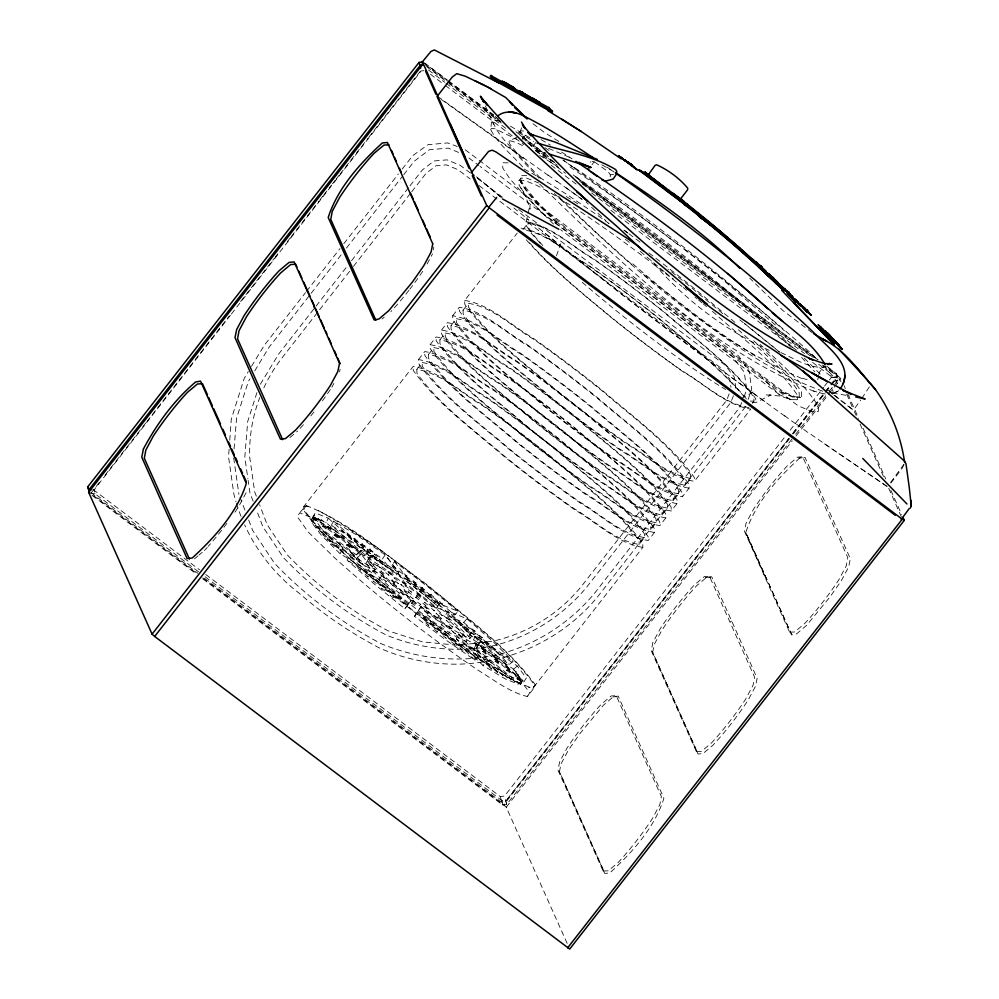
<?xml version="1.0" encoding="UTF-8"?>
<svg xmlns="http://www.w3.org/2000/svg" width="999" height="999" viewBox="0 0 999 999"><rect width="100%" height="100%" fill="white"/><g stroke="black" fill="none" stroke-linecap="round" stroke-linejoin="round"><path stroke-width="0.75" stroke-dasharray="5 3.75" d="M468.731 636.438L470.904 632.242L447.852 610.938L445.566 615.034L468.731 636.438L509.24 664.472L513.024 661.35L493.893 642.432L466.995 618.818L447.852 610.938M477.559 647.115L473.014 641.121L474.95 636.675L517.307 666.046L526.348 677.959L524.2 681.443L520.329 684.402L476.486 648.875L477.534 646.153L476.486 648.875M368.094 559.602L369.268 556.693L376.448 559.64L405.494 578.658L440.434 605.981L455.694 619.355L466.196 629.745L471.378 636.538L466.321 641.433L459.178 638.498L446.928 631.081A61.414 5.769 38 0 1 396.253 592.869L371.079 569.617L366.146 563.099L369.28 557.679L368.094 559.602L368.094 558.603M364.061 555.919L326.198 522.689L328.284 518.244L315.222 512.874L311.139 520.829L356.406 554.982L361.351 550.274L367.894 552.959L364.061 555.919L357.48 553.221L356.406 554.982M333.691 521.116L331.643 524.612L331.93 525.774L369.792 559.015L395.354 575.761L398.788 572.577L385.152 554.832L356.094 534.69L333.691 521.116L373.002 555.681L398.788 572.577L385.427 555.194M328.284 518.244L366.97 552.197L366.908 553.146L367.894 552.959M372.377 555.082L369.792 559.015M229.096 449.275L228.534 456.83L233.953 494.555A187.1 183.404 -24.1 0 0 236.001 501.91M229.758 440.209L231.306 419.056L244.28 378.234L248.289 371.628M234.078 448.851L236.538 418.356L248.339 381.443L249.95 378.796M476.211 644.118L474.163 648.588L518.019 684.115L521.89 681.168L476.211 644.118L469.68 641.445L458.441 634.627L456.493 638.174L456.318 639.06L482.917 665.384L505.094 678.808L518.019 684.115M404.995 578.296L404.907 579.245L405.494 578.658M610.189 176.823L610.389 174.837L608.279 171.878L595.654 162.675L592.12 161.438L590.197 162.163M522.627 166.92C511.913 154.62 498.064 144.093 490.609 129.433L491.558 122.203L495.916 117.782M411.238 600.399L382.005 575.799L349.288 556.006L347.078 560.152L373.688 583.516L404.807 608.741L411.238 600.399L404.807 608.741M340.06 553.683L321.129 534.964L312.2 523.176L314.123 518.706L323.152 530.619L342.282 549.537L340.06 553.683L371.616 572.839L375.387 569.692L365.796 560.202L361.288 554.245L314.123 518.706L299.688 512.812L297.315 516.67L308.341 532.155L334.403 557.604C379.645 598.389 427.697 636.101 478.121 670.267C493.981 679.894 509.153 692.032 527.372 696.553L532.904 689.472L535.252 684.652C505.844 645.004 464.448 616.296 427.097 584.727C388.087 556.768 351.149 523.601 306.156 505.519L299.688 512.812M339.56 371.928L340.072 369.205M433.304 249.762L433.816 247.04M832.716 393.244L833.104 391.196L830.494 386.113M475.087 660.252L448.489 633.928L451.048 629.795L420.379 607.542L414.498 616.321L446.341 640.334L475.087 660.252L477.997 656.53M559.378 772.102L561.026 763.91L568.381 750.112L579.807 733.766L603.346 705.257L613.174 696.902L618.156 696.053L663.898 798.276C654.77 827.447 632.042 852.609 609.79 872.964L604.695 873.426L559.203 771.116L604.32 871.977L603.159 871.103L558.041 770.241L559.577 762.062L567.007 748.139A63.973 11.126 -53 0 1 601.236 704.307L611.163 695.978L616.233 695.691L617.394 696.565L613.174 696.902M652.597 652.472L654.32 644.33L661.713 630.519A64.96 11.289 -53 0 1 696.728 585.651L706.593 577.372L711.688 576.785L731.768 621.203L757.117 678.271L755.431 686.438L748.051 700.237A64.885 11.276 -53 0 1 712.961 745.192L703.121 753.471L698.014 754.045L652.422 651.685L697.539 752.547L696.378 751.673L651.273 650.811L652.809 642.632L660.239 628.708A63.973 11.126 -53 0 1 694.455 584.865L704.395 576.548L709.465 576.248L710.626 577.122L705.556 577.422L710.626 577.122M817.731 379.745L818.568 375.936M818.843 374.662L819.405 372.115L824.687 366.333L823.014 367.407C807.667 367.532 793.918 358.441 780.331 352.347M540.222 243.306L531.318 233.279L526.211 225.599L526.136 221.691L529.957 205.095L530.044 209.191L525.586 195.916L519.118 185.215L519.018 180.482L520.879 178.097L526.86 178.147L538.661 182.992M368.144 558.728L373.114 565.272L383.616 575.661L416.034 602.971L415.859 603.721L416.546 603.384L450.599 628.046L462.912 635.489L470.204 638.448L469.243 638.686M869.342 386.9L861.538 398.838M372.502 555.294L372.315 556.031L373.002 555.681M376.735 559.79L376.498 560.639L376.448 559.64M256.918 392.632L247.69 421.491L244.805 457.267L247.914 478.896M521.728 127.81L519.018 134.003M748.151 399.425L751.723 389.298L749.138 371.178L738.711 356.044L464.235 149.026M556.431 255.831L560.739 243.731M903.92 464.822L901.947 468.631L888.773 485.814M522.102 139.385L527.022 133.092M535.626 142.557L532.18 147.889M729.145 393.856L726.623 400.337L583.466 583.716A156.281 153.209 -24.1 0 1 493.306 641.071L458.116 645.292L422.54 641.907L387.962 630.756A403.896 395.929 -24.1 0 1 287.15 554.732L267.245 524.8L259.615 504.782M733.416 395.816L730.806 402.51L587.075 586.638C563.174 615.596 530.856 636.338 494.418 645.504C457.992 653.021 420.217 649.213 385.914 634.865A410.264 402.172 -24.1 0 1 283.341 557.517L262.837 526.673L256.381 509.74M741.695 402.609L740.009 406.955L594.967 592.757C569.655 623.438 535.289 645.242 496.715 654.994C457.892 663.011 417.632 658.94 381.081 643.656A424.563 416.183 -24.1 0 1 274.538 563.311L252.672 530.432L248.264 518.881M743.955 396.828L746.777 389.598L744.205 372.152L732.816 357.005L480.069 166.421M436.688 607.554L439.597 603.833L458.104 611.351L454.82 614.922L436.688 607.554L404.67 582.529L391.845 565.684L394.468 561.588L426.648 585.851L458.104 611.351M385.152 554.832L382.517 558.916L395.354 575.761M677.672 244.393L666.695 236.026A451.935 42.482 38 0 0 633.666 211.201L563.161 160.115M246.079 492.719L238.649 506.655A63.973 11.126 -53 0 1 233.841 513.761M331.868 387.225L333.903 383.416M427.122 263.986L432.53 253.858M394.468 561.588L407.58 578.796L404.67 582.529M440.434 605.981L440.035 606.705L440.921 606.393M383.991 576.011L383.641 576.623L383.616 575.661M254.757 370.866L269.181 347.078L310.214 294.505M260.352 384.24L278.646 354.058L315.085 307.38M251.498 366.346L264.348 345.217L305.519 292.62M306.156 505.519L303.796 509.353C333.753 551.023 377.522 580.794 416.521 613.498C453.996 639.909 489.51 672.389 532.892 688.486L535.252 684.652M311.114 519.855L315.234 513.861L313.099 517.32M311.139 520.829L313.261 517.382L326.198 522.689M366.146 563.099L367.32 561.201L374.463 564.123L386.713 571.553A61.414 5.769 38 0 1 437.387 609.765L462.549 633.016L467.495 639.522L466.321 641.433M476.473 647.889L479.495 642.657L474.95 636.675M520.329 684.402L522.452 680.956L513.523 669.168L473.014 641.121M527.372 696.553L529.745 692.707C500.212 652.884 458.641 624.05 421.128 592.345C386.601 566.258 352.185 539.547 314.123 518.743M903.995 464.248L890.146 483.054M478.446 645.354L479.495 642.657M827.996 390.172L853.496 410.027L860.651 400.075M516.87 137.338L509.702 140.672L508.928 141.721L509.915 144.181L517.494 153.834L542.519 180.332M414.498 616.321L420.379 607.542M407.217 605.669L407.717 605.019M416.908 613.236L417.407 612.599L449.513 636.962L478.571 657.105L477.822 657.417M745.591 406.655L597.739 596.628C563.848 638.049 512.262 662.699 458.853 664.16A187.1 183.416 -24.1 0 1 379.345 647.914A426.286 417.882 -24.1 0 1 298.876 593.006A187.1 183.404 -24.1 0 1 244.63 524.862M99.301 482.517L90.722 493.506L196.441 573.239M105.02 475.187L146.004 422.677M146.965 421.453L188.911 367.719M189.86 366.496L229.058 316.283M240.547 301.561L274.051 258.629M275.012 257.405L277.884 253.734M287.462 241.458L290.334 237.787M291.283 236.563L319.056 200.986M320.017 199.763L322.889 196.079M323.838 194.855L331.506 185.04M332.455 183.816L335.327 180.132M336.288 178.908L339.161 175.237M340.122 174.001L367.882 138.436M368.843 137.213L421.491 69.755M230.444 315.222L94.393 489.522L95.005 493.743L198.951 572.14M231.406 313.998L421.103 70.966L423.976 70.629M311.164 293.281L341.708 254.158M346.478 248.052L402.784 175.911M403.733 174.688L414.235 161.239L429.383 149.725L448.201 148.114L459.49 152.81M316.046 306.156L346.74 266.833M351.536 260.689L409.078 186.975M410.027 185.752L422.502 169.78L434.09 160.964L447.053 159.865L460.139 165.297L470.104 172.815M349.638 271.278L282.754 356.955A156.281 153.209 -24.1 0 0 263.299 389.061M353.459 266.383L410.789 192.944M411.738 191.721L426.073 173.351L436.088 165.747L446.441 164.86L457.829 169.593L470.229 178.946M518.806 683.428L504.695 675.649L465.959 650.287A138.337 12.999 38 0 1 395.017 596.79C363.486 569.53 328.359 544.63 303.846 510.464L303.758 506.555L413.124 366.458C438.424 370.442 458.978 391.096 480.656 403.646A138.337 12.999 38 0 1 551.598 457.142C583.129 484.403 618.256 509.29 642.769 543.468L642.844 547.365L533.616 687.312L528.546 687.424M418.481 359.59L424.762 351.561C450.049 355.544 470.604 376.198 492.295 388.748A138.337 12.999 38 0 1 563.224 442.245C594.755 469.505 629.882 494.393 654.395 528.571L654.482 532.467L648.201 540.509C622.914 536.513 602.36 515.871 580.669 503.321A138.337 12.999 38 0 1 509.74 449.825C478.209 422.565 443.081 397.664 418.569 363.499L418.481 359.59C443.781 363.586 464.335 384.24 486.014 396.79A138.337 12.999 38 0 1 556.955 450.274C588.486 477.547 623.613 502.435 648.114 536.6L648.201 540.509M430.107 344.692L436.151 336.963C461.451 340.946 482.005 361.601 503.683 374.15A138.337 12.999 38 0 1 574.625 427.647C606.156 454.907 641.283 479.795 665.796 513.961L665.871 517.869L659.827 525.611C634.54 521.615 613.985 500.974 592.307 488.424A138.337 12.999 38 0 1 521.366 434.927C489.835 407.667 454.707 382.767 430.194 348.601L430.107 344.692C455.407 348.688 475.961 369.343 497.639 381.893A138.337 12.999 38 0 1 568.581 435.377C600.112 462.649 635.239 487.537 659.752 521.703L659.827 525.611M441.508 330.095L447.315 322.652C472.614 326.648 493.169 347.302 514.847 359.852A138.337 12.999 38 0 1 585.789 413.336C617.32 440.596 652.447 465.497 676.947 499.662L677.035 503.571L671.228 511.013C645.928 507.017 625.386 486.376 603.696 473.813A138.337 12.999 38 0 1 532.767 420.329C501.223 393.069 466.096 368.169 441.595 334.003L441.508 330.095C466.808 334.091 487.35 354.745 509.04 367.295A138.337 12.999 38 0 1 579.969 420.779C611.513 448.039 646.64 472.939 671.141 507.105L671.228 511.013M452.672 315.796L459.34 307.255C484.627 311.251 505.182 331.905 526.86 344.455A138.337 12.999 38 0 1 597.802 397.939C629.333 425.212 664.46 450.099 688.973 484.265L689.06 488.174L682.392 496.715C657.092 492.719 636.55 472.065 614.86 459.515A138.337 12.999 38 0 1 543.931 406.031C512.387 378.758 477.26 353.871 452.759 319.705L452.672 315.796C477.972 319.792 498.513 340.434 520.204 352.984A138.337 12.999 38 0 1 591.133 406.481C622.677 433.741 657.804 458.641 682.305 492.807L682.392 496.715M526.261 239.76C551.835 269.143 582.417 293.631 612.325 318.406A138.337 12.999 38 0 0 683.266 371.89C704.944 384.44 725.499 405.094 750.786 409.091L694.405 481.318C669.118 477.322 648.563 456.668 626.885 444.118A138.337 12.999 38 0 1 555.943 390.634C524.413 363.374 489.285 338.474 464.772 304.308L464.685 300.399L517.245 233.067M752.309 403.296L753.995 401.136L753.908 397.302C729.794 363.686 695.242 339.198 664.21 312.375A136.101 12.8 38 0 0 594.43 259.74C572.939 247.277 553.046 227.21 527.984 223.152L522.927 229.633C547.989 233.691 567.882 253.758 589.373 266.221A136.101 12.8 38 0 1 659.153 318.856C688.573 343.219 718.668 367.307 743.83 396.216M416.845 369.38L422.202 362.525C446.853 366.508 466.408 386.251 487.549 398.514A133.866 12.587 38 0 1 556.181 450.274C586.7 476.648 620.691 500.736 644.405 533.803L644.492 537.587L639.135 544.443C614.485 540.459 594.917 520.716 573.788 508.454A133.866 12.587 38 0 1 505.144 456.693C474.637 430.307 440.646 406.218 416.92 373.164L416.845 369.38C441.496 373.364 461.063 393.107 482.192 405.369A133.866 12.587 38 0 1 550.836 457.13C581.343 483.516 615.334 507.604 639.048 540.659L639.135 544.443M428.471 354.483L433.828 347.627C458.479 351.611 478.046 371.353 499.175 383.616A133.866 12.587 38 0 1 567.819 435.377C598.326 461.75 632.317 485.839 656.031 518.906L656.118 522.689L650.761 529.545C626.111 525.561 606.555 505.819 585.414 493.556A133.866 12.587 38 0 1 516.783 441.795C486.263 415.409 452.272 391.321 428.559 358.266L428.471 354.483C453.121 358.466 472.689 378.209 493.818 390.472A133.866 12.587 38 0 1 562.462 442.232C592.981 468.618 626.972 492.707 650.686 525.761L650.761 529.545M439.872 339.885L445.229 333.017C469.867 337.013 489.435 356.755 510.564 369.018A133.866 12.587 38 0 1 579.208 420.779C609.727 447.152 643.718 471.241 667.432 504.308L667.519 508.091L662.162 514.947C637.512 510.964 617.944 491.221 596.815 478.958A133.866 12.587 38 0 1 528.171 427.197C497.652 400.811 463.661 376.723 439.947 343.656L439.872 339.885C464.523 343.868 484.078 363.611 505.219 375.874A133.866 12.587 38 0 1 573.851 427.634C604.37 454.021 638.361 478.096 662.075 511.163L662.162 514.947M451.036 325.587L456.381 318.718C481.031 322.714 500.599 342.445 521.728 354.707A133.866 12.587 38 0 1 590.372 406.468C620.891 432.854 654.882 456.943 678.596 490.01L678.683 493.781L673.326 500.649C648.676 496.653 629.108 476.923 607.979 464.66A133.866 12.587 38 0 1 539.335 412.887C508.816 386.513 474.825 362.425 451.111 329.358L451.036 325.587C475.686 329.57 495.242 349.313 516.383 361.576A133.866 12.587 38 0 1 585.014 413.336C615.534 439.71 649.525 463.798 673.239 496.865L673.326 500.649M463.049 310.19L468.406 303.321C493.056 307.317 512.612 327.048 533.753 339.31A133.866 12.587 38 0 1 602.397 391.084C632.904 417.457 666.895 441.546 690.609 474.612L690.696 478.396L685.339 485.252C660.689 481.256 641.133 461.526 619.992 449.263A133.866 12.587 38 0 1 551.348 397.502C520.841 371.116 486.85 347.028 463.136 313.961L463.049 310.19C487.699 314.173 507.267 333.916 528.396 346.178A133.866 12.587 38 0 1 597.04 397.939C627.547 424.313 661.55 448.401 685.264 481.468L685.339 485.252M592.02 164.648L593.906 162.225M556.431 222.715C543.993 209.69 529.045 197.889 520.704 181.668L526.923 191.034L538.973 204.595L556.343 221.766L554.57 225.1L537.3 208.017L525.299 194.53L519.118 185.215M794.455 397.252L782.592 392.382L781.468 392.42L779.607 394.805L560.651 229.683M752.147 402.572L755.856 402.609L770.978 394.905L765.808 394.855L779.607 395.966L791.408 399.65L797.389 399.712L799.25 397.315L799.15 392.582C783.191 368.019 759.665 349.588 738.436 329.795M205.732 574.475L500.237 796.553L504.557 796.041L785.326 436.351M790.109 430.219L823.601 387.3M824.562 386.076L828.396 381.168M829.345 379.945L831.268 377.497L830.656 373.264L816.957 362.937M202.897 578.933L502.747 805.044L506.63 804.582L506.431 800.224L789.11 438.086M792.944 433.179L824.525 392.719M825.486 391.496L830.269 385.364M788.698 438.761L505.357 801.735L501.473 802.197L204.121 577.971M792.532 433.841L824.163 393.306M825.124 392.083L829.919 385.939M830.881 384.715L836.638 377.347L836.088 373.539L826.123 366.034M567.157 943.393L506.256 807.229L503.683 804.919L789.46 438.811M793.293 433.903L824.887 393.431M825.836 392.207L830.631 386.076M831.58 384.84L838.286 376.261L824.6 365.946M791.882 439.135L506.63 804.582L504.557 796.041M795.716 434.228L828.308 392.47M829.27 391.233L834.065 385.102M835.027 383.866L837.899 380.182L837.349 376.386L836.088 373.539L830.656 373.264M506.256 807.229L792.244 440.859M796.053 435.976L827.509 395.666M828.471 394.455L833.228 388.349M834.19 387.125L840.858 378.571L838.286 376.261M306.481 291.396L339.997 248.576M343.818 243.681L398.401 173.951M402.222 169.056L412.762 155.607L428.084 144.68L447.602 142.932L457.305 146.491M382.005 575.799L378.633 579.308L347.078 560.152M490.609 129.433L491.758 128.347L494.992 128.821L516.72 139.336M450.174 627.759L449.662 628.234L450.599 628.046M838.735 390.621L836.288 392.195L832.167 392.694M382.055 319.018L384.253 317.17M289.922 437.525L297.652 431.056M194.493 558.816L197.802 556.031M198.901 555.107L202.223 552.335M799.912 457.879C777.497 478.384 755.244 503.121 745.803 532.417L791.732 634.877L796.59 633.89L806.405 625.549L830.007 596.94L841.37 580.656L848.7 566.883L850.349 558.703L805.019 457.405L798.788 457.992L803.858 457.692L802.697 456.818L797.627 457.117L787.687 465.434A63.973 11.126 -53 0 0 753.471 509.265L746.041 523.201L744.492 531.381L789.61 632.23L791.732 634.877L745.654 532.255L765.634 577.822M466.995 618.818L463.698 622.402L445.566 615.034M823.014 367.407L825.336 365.934M466.196 629.745L465.434 630.182L466.421 629.994M741.171 398.564L755.594 390.659M833.278 393.194L837.162 391.446M521.89 681.168L508.816 675.799L486.401 662.225L482.917 665.384M361.288 554.245L357.455 557.33L312.2 523.176M517.307 666.046L513.523 669.168M812.612 362.437L832.529 377.447L837.349 376.386L821.178 364.185M361.351 550.274L357.48 553.221M610.389 174.837L613.623 174.4M730.419 621.366L731.768 621.203M205.132 576.798L502.11 800.748L506.431 800.224M789.61 632.23L794.68 631.942L804.62 623.613A63.973 11.126 -53 0 0 838.835 579.782L846.265 565.859L847.814 557.679L802.697 456.818M696.378 751.673L701.448 751.373L711.388 743.044A63.973 11.126 -53 0 0 745.604 699.213L753.034 685.289L754.582 677.11L709.465 576.248M603.159 871.103L608.229 870.803L618.169 862.487A63.973 11.126 -53 0 0 652.384 818.643L659.815 804.719L661.35 796.54L616.233 695.691M831.268 377.497L836.638 377.347L837.899 380.182L833.141 381.68L832.529 377.447M799.25 397.315L800.461 397.315L793.268 397.265L781.468 392.42M303.758 506.555L308.703 506.605M508.104 162.837L502.672 162.787L502.797 168.157L509.802 178.721L523.401 194.031L542.994 213.399L798.226 405.869L811.613 411.363L818.393 411.426L818.281 406.069C803.021 382.055 780.619 363.723 760.089 344.393M526.748 175.674L520.704 175.612L520.991 182.829M519.018 180.482L524.999 180.532L536.8 185.377L553.908 194.805L575.574 208.391L600.849 225.549A167.632 15.759 38 0 1 682.042 286.551M526.136 221.691C551.423 225.687 571.977 246.328 593.656 258.878A138.337 12.999 38 0 1 664.597 312.375C696.128 339.635 731.256 364.535 755.768 398.701L755.856 402.609M521.066 228.172C546.366 232.168 566.92 252.809 588.598 265.359A138.337 12.999 38 0 1 659.54 318.856C689.947 344.493 722.14 369.018 747.302 400.05M464.685 300.399C489.985 304.395 510.539 325.037 532.217 337.6A138.337 12.999 38 0 1 603.159 391.084C634.69 418.344 669.817 443.244 694.33 477.41L694.405 481.318M750.349 401.111L753.995 401.136M748.938 407.617C723.875 403.571 703.983 383.504 682.492 371.029A136.101 12.8 38 0 1 612.712 318.406C583.666 294.343 553.958 270.579 529.008 242.133M690.696 478.396C666.046 474.4 646.478 454.657 625.349 442.395A133.866 12.587 38 0 1 556.705 390.634C526.198 364.26 492.195 340.172 468.481 307.105L468.406 303.321M689.06 488.174C663.761 484.178 643.206 463.536 621.528 450.986A138.337 12.999 38 0 1 550.586 397.49C519.055 370.229 483.928 345.329 459.415 311.164L459.34 307.255M678.683 493.781C654.033 489.797 634.465 470.054 613.336 457.792A133.866 12.587 38 0 1 544.692 406.031C514.173 379.657 480.182 355.569 456.468 322.502L456.381 318.718M677.035 503.571C651.748 499.575 631.193 478.933 609.502 466.371A138.337 12.999 38 0 1 538.573 412.887C507.042 385.626 471.915 360.726 447.402 326.561L447.315 322.652M667.519 508.091C642.869 504.095 623.301 484.365 602.172 472.102A133.866 12.587 38 0 1 533.528 420.329C503.009 393.956 469.018 369.867 445.304 336.8L445.229 333.017M665.871 517.869C640.584 513.873 620.029 493.231 598.339 480.681A138.337 12.999 38 0 1 527.41 427.185C495.879 399.925 460.751 375.037 436.238 340.859L436.151 336.963M656.118 522.689C631.468 518.693 611.9 498.963 590.771 486.7A133.866 12.587 38 0 1 522.127 434.94C491.62 408.554 457.629 384.465 433.903 351.398L433.828 347.627M654.482 532.467C629.183 528.483 608.628 507.829 586.95 495.279A138.337 12.999 38 0 1 516.008 441.783C484.478 414.523 449.35 389.635 424.837 355.457L424.762 351.561M644.492 537.587C619.842 533.591 600.274 513.861 579.145 501.598A133.866 12.587 38 0 1 510.501 449.837C479.982 423.451 445.991 399.363 422.277 366.296L422.202 362.525M642.844 547.365C617.557 543.381 597.002 522.727 575.324 510.177A138.337 12.999 38 0 1 504.383 456.68C472.852 429.42 437.724 404.533 413.211 370.354L413.124 366.458M592.12 161.438L594.455 161.526M90.934 493.543L95.005 493.743M523.576 131.006L521.191 130.769L520.442 131.806L521.428 134.228L532.529 147.79M509.702 140.672L516.383 142.507L524.937 146.841M832.379 393.007L849.837 395.941M536.313 150.362L546.103 153.034M535.963 150.237L544.655 152.635M536.213 150.337L543.718 152.435M822.776 391.208C753.895 366.433 697.327 316.87 640.634 272.128M500.062 121.166L494.18 119.917L492.807 121.229C497.29 135.052 509.74 144.967 518.469 156.219A541.645 50.924 38 0 0 536.088 175.1L538.985 178.072M814.26 391.433C706.156 346.516 620.379 262.325 537.512 182.043M801.685 378.434C706.281 337.287 629.058 264.111 554.32 193.569M791.408 399.65L779.607 394.805L762.012 377.747M474.163 648.588L467.594 645.891L456.318 639.06M548.601 148.376L572.277 158.529M769.355 350.437C724.225 329.757 683.403 298.763 651.485 260.739M524.138 169.056L542.245 179.033L566.82 194.443L595.491 213.911A190.122 17.87 38 0 1 609.053 223.514L606.868 221.603M318.444 510.601C362.737 534.815 402.585 566.221 442.232 597.24C473.763 624.512 508.891 649.4 533.404 683.566L533.491 687.474M510.389 126.149L530.781 138.411M601.81 164.773L614.897 172.303M518.506 132.43L533.828 141.483M558.753 141.433L544.305 132.355L532.904 123.651M541.021 139.535L550.399 145.092M331.93 525.774L353.771 538.998L382.517 558.916M342.282 549.537L375.387 569.692M535.601 150.599L555.544 163.237M539.697 155.357L559.552 167.907M566.221 196.528L577.797 203.784M471.628 632.704L470.904 632.242L513.024 661.35M887.262 486.688L809.702 433.554M755.531 356.131C711.263 328.696 670.217 296.378 630.943 262.25M561.613 152.073L572.077 158.841M886.513 485.976L823.201 443.007M382.455 551.336L349.762 529.507M570.029 166.945C653.084 223.326 733.191 284.44 808.416 350.961A128.834 12.113 38 0 1 817.806 359.877M544.905 147.677L549.65 150.886M812.212 332.729L782.916 310.552L749.712 278.134M606.83 167.008L614.223 172.115M575.661 176.648C652.047 228.971 725.311 286.014 793.793 348.351M581.955 182.792C655.157 233.079 725.499 287.675 791.233 347.44M574.8 167.82L574.937 167.919C648.151 217.67 718.206 272.09 784.44 330.806M562.961 160.027L574.637 168.207M448.489 633.928L417.669 611.588M548.451 175.574L439.223 97.565M547.964 175.012L557.242 181.731M523.576 158.279L441.845 99.85M556.83 181.231L583.466 200.412M796.615 424.275L810.676 434.49M566.083 187.775L581.955 199.138M784.427 415.596L797.414 425.087M784.964 416.196L729.645 376.198M764.822 401.536C688.96 347.015 614.885 290.035 542.27 231.268M366.97 552.197L367.644 552.697M424.775 63.112L447.477 80.12M624 230.07L627.734 232.854M624.138 230.332L627.859 233.117M715.371 365.322L628.234 299.213L527.584 219.293M448.713 81.044L493.481 114.798M628.97 233.778L640.272 242.27M515.884 131.693L548.239 156.094M573.139 174.862L818.106 359.628M422.914 61.963L446.553 79.795M447.802 80.732L493.843 115.459M495.092 116.396L498.826 119.218M519.98 135.165L548.601 156.756M575.986 177.397L817.419 359.465M425.324 64.848L446.466 80.794M447.714 81.731L501.198 122.065M522.34 138.012L557.167 164.273M579.557 181.156L813.411 357.505M426.673 66.683L447.827 82.642M449.075 83.579L501.336 122.989M527.472 142.695L557.342 165.222M582.23 183.991L812.462 357.605M428.521 70.017L444.705 82.218M445.954 83.167L508.204 130.107M535.589 150.762L565.471 173.289M591.62 193.007L804.507 353.546M430.394 74.213L444.093 84.54M445.342 85.477L523.776 144.618M551.161 165.272L578.558 185.926M610.926 210.339L797.664 351.161M556.343 221.766L782.592 392.382M468.868 157.967L478.833 165.472M477.572 178.446L502.485 197.228M518.681 209.44L725.436 365.359L734.253 377.073L736.026 389.111M478.921 185.489L722.077 368.856L729.745 379.046L730.968 387.312M391.845 565.684L423.688 589.697L454.82 614.922M407.592 578.958L439.46 603.883M313.074 516.358L360.289 552.035M93.132 489.56L199.55 569.805M90.797 492.507L197.889 573.276M202.66 577.934L503.683 804.919M92.058 495.342L196.678 574.238M826.697 366.121L836.425 373.876L840.996 381.768M478.396 644.38L524.2 681.443M684.103 249.088L722.764 279.67L777.759 327.073M829.32 391.508L832.754 394.193M833.903 395.092L853.77 410.626L856.255 415.497M739.847 319.917L743.244 322.677M744.742 323.664L779.158 351.598M779.807 352.372L744.38 323.601M664.098 271.553L637.399 248.988M665.247 272.477L673.289 278.996M407.992 604.02L378.633 579.308M407.642 605.119L376.186 579.62L349.288 556.006M694.929 297.053L697.252 298.951M698.413 299.912L701.897 302.772M703.059 303.733L706.53 306.593M712.337 311.363L714.66 313.274C743.281 339.148 775.349 362.787 797.289 394.98L797.389 399.712M513.761 207.929L528.246 219.568M476.486 176.748L502.272 198.139M501.486 197.777L473.389 174.438M734.927 322.34L692.981 287.425A190.122 17.87 38 0 0 662.424 263.324M722.839 313.674L690.072 286.538A169.206 15.909 38 0 0 668.081 269.118M463.698 622.402L490.309 645.766L509.24 664.472M631.368 264.098L596.865 233.129L558.379 196.216M458.441 634.627L486.401 662.225M753.708 340.796C770.716 356.805 789.023 372.215 801.585 392.12L801.697 396.903L795.654 396.84L783.74 391.958L576.248 235.514C554.994 220.379 535.177 202.322 520.816 180.394M591.558 207.23L605.781 220.579M804.257 358.154L820.766 374.613M586.138 202.01L588.311 204.096M478.571 657.105L451.048 629.795M371.616 572.839L362 563.324L357.455 557.33M801.66 357.455L814.772 371.803M823.713 365.809L833.978 377.36L839.235 386.438M542.819 245.517L533.091 234.565L528.071 226.998L527.984 223.152M888.735 488.286L901.285 516.695M485.414 106.019L493.568 124.388M844.043 385.676L845.304 388.524M847.851 394.218L858.665 418.381M863.124 428.334L885.763 478.958M890.858 490.347L901.672 514.535M860.064 424.013L883.566 476.71M846.665 394.118L853.621 410.015M256.343 496.191L254.708 491.908L249.738 457.405A156.281 153.209 -24.1 0 1 259.752 397.565M253.147 501.261L249.925 492.794L248.139 480.432M240.01 497.215L244.967 510.214M574.8 168.319L574.6 167.695M500.237 796.553L502.747 805.044L502.11 800.748M233.679 457.992L238.911 494.33M582.23 282.28A142.07 13.362 38 0 0 617.769 311.925A136.101 12.8 38 0 0 687.549 364.548A142.07 13.362 38 0 0 725.661 389.51M648.925 252.984A190.122 17.87 38 0 1 659.977 261.426M683.241 287.5A167.632 15.759 38 0 1 686.812 290.372M625.324 239.348A167.632 15.759 38 0 1 630.494 243.144M241.034 516.396A187.1 183.404 -24.1 0 1 236.438 503.371M825.261 393.993A534.94 37.45 33.6 0 1 813.411 390.846M807.13 379.608A470.267 33.866 34.2 0 1 800.499 377.597M330.332 389.548A63.973 11.126 -53 0 1 321.016 402.747M313.936 412.013A63.973 11.126 -53 0 1 310.339 416.483M303.421 424.675A63.973 11.126 -53 0 1 299.538 429.021M226.91 523.364A63.973 11.126 -53 0 1 217.108 535.914M216.134 537.112A63.973 11.126 -53 0 1 208.229 546.328M207.268 547.402A63.973 11.126 -53 0 1 204.433 550.486M422.764 271.291A63.973 11.126 -53 0 1 409.852 289.136M408.953 290.284A63.973 11.126 -53 0 1 398.626 302.947M397.639 304.096A63.973 11.126 -53 0 1 390.884 311.626M320.916 519.255L324.126 521.965L320.916 519.255M330.432 527.26L333.641 529.97L330.432 527.26M340.884 536.063L344.093 538.761L340.884 536.063M352.285 545.654L355.507 548.364L352.285 545.654M376.323 583.528L373.077 581.018L376.323 583.528M377.272 582.742L380.482 585.451L377.272 582.742M385.127 587.15L381.88 584.64L385.127 587.15M386.913 586.7L390.122 589.41L386.913 586.7M396.116 590.484L399.338 593.181L396.116 590.484M400.312 592.207L403.521 594.904L400.312 592.207M409.952 596.166L413.161 598.863L409.952 596.166M427.609 604.77L424.363 602.247L427.609 604.77M436.413 608.379L433.179 605.869L436.413 608.379M480.244 653.196L477.01 650.686L480.244 653.196M404.92 594.093L408.141 596.803L404.92 594.093M428.983 604.145L432.192 606.843L428.983 604.145M488.411 660.289L491.62 662.986L488.411 660.289M498.863 669.08L502.072 671.79L498.863 669.08M508.379 677.085L511.588 679.795L508.379 677.085M318.981 530.244L322.19 532.942L318.981 530.244M328.671 537.125L331.88 539.822L328.671 537.125M339.323 544.68L342.532 547.39L339.323 544.68M350.936 552.922L354.158 555.631L350.936 552.922M442.37 629.707L439.123 627.197L442.37 629.707M443.631 632.517L446.853 635.227L443.631 632.517M447.764 637.399L450.986 640.109L447.764 637.399M451.523 641.845L454.745 644.555L451.523 641.845M370.142 576.648L373.364 579.195L370.142 576.648M488.561 661.438L485.189 659.003L488.561 661.438M365.135 574.238L368.356 576.785L365.135 574.238M375.649 579.308L378.871 581.843L375.649 579.308M381.643 582.192L384.877 584.74L381.643 582.192M474.413 649.525L477.647 652.06L474.413 649.525M495.354 667.507L498.576 670.042L495.354 667.507M504.458 675.324L507.692 677.871L504.458 675.324M319.418 529.27L316.046 526.823L319.418 529.27M326.173 533.966L329.395 536.513L326.173 533.966M340.372 544.467L337 542.02L340.372 544.467M349.113 550.599L352.347 553.146L349.113 550.599M405.469 584.178L402.098 581.73L405.469 584.178M408.366 588.011L404.995 585.564L408.366 588.011M408.341 589.672L411.563 592.207L408.341 589.672M417.619 602.16L420.841 604.695L417.619 602.16M424.313 609.29L420.941 606.843L424.313 609.29M427.185 614.772L430.407 617.32L427.185 614.772M433.554 623.176L436.775 625.711L433.554 623.176M437.025 627.759L440.247 630.307L437.025 627.759M440.222 631.967L443.444 634.502L440.222 631.967M443.119 635.789L446.341 638.336L443.119 635.789M480.307 645.804L483.541 648.351L480.307 645.804M495.504 657.03L492.132 654.582L495.504 657.03M513.236 669.68L516.458 672.227L513.236 669.68M424.288 610.951L427.51 613.486L424.288 610.951M503.259 662.449L506.481 664.984L503.259 662.449M377.16 565.172L380.344 567.719L377.16 565.172M357.58 567.644L360.764 570.204L357.58 567.644M363.361 570.729L366.546 573.289L363.361 570.729M385.801 572.752L388.986 575.312L385.801 572.752M369.717 574.125L372.902 576.685L369.717 574.125M376.648 577.822L379.832 580.382L376.648 577.822M395.304 581.093L398.476 583.641L395.304 581.093M423.926 606.306L427.11 608.866L423.926 606.306M434.29 615.396L437.475 617.956L434.29 615.396M452.934 618.668L456.118 621.216L452.934 618.668M459.865 622.365L463.049 624.912L459.865 622.365M443.781 623.738L446.965 626.298L443.781 623.738M466.233 625.761L469.405 628.309L466.233 625.761M472.003 628.846L475.187 631.393L472.003 628.846M452.422 631.318L455.606 633.878L452.422 631.318M471.391 647.964L474.575 650.524L471.391 647.964M481.743 657.067L484.927 659.615L481.743 657.067M491.246 665.396L494.43 667.956L491.246 665.396M499.875 672.976L503.059 675.536L499.875 672.976M427.847 618.968L431.019 621.528L427.847 618.968M430.257 622.777L433.441 625.337L430.257 622.777M432.48 626.273L435.664 628.833L432.48 626.273M434.503 629.457L437.687 632.017L434.503 629.457M481.78 647.839L484.965 650.399L481.78 647.839M494.006 656.892L497.19 659.44L494.006 656.892M505.219 665.184L508.404 667.744L505.219 665.184M515.422 672.727L518.593 675.287L515.422 672.727M429.095 609.24L425.599 606.618L429.095 609.24M457.817 622.964L460.926 625.511L457.817 622.964M465.621 627.447L468.743 629.994L465.621 627.447M472.789 631.555L475.899 634.103L472.789 631.555M479.295 635.289L482.417 637.837L479.295 635.289M467.944 646.053L471.053 648.601L467.944 646.053M477.647 654.782L480.769 657.33L477.647 654.782M486.563 662.799L489.672 665.346L486.563 662.799M494.655 670.079L497.777 672.627L494.655 670.079M369.705 564.185L372.814 566.733L369.705 564.185M404.021 573.688L407.13 576.236L404.021 573.688M405.144 576.198L408.254 578.746L405.144 576.198M380.032 571.977L383.154 574.525L380.032 571.977M406.381 578.958L409.49 581.505L406.381 578.958M407.729 581.98L410.839 584.515L407.729 581.98M391.396 580.544L394.505 583.091L391.396 580.544M438.374 616.046L441.483 618.593L438.374 616.046M422.04 614.622L425.162 617.157L422.04 614.622M423.389 617.632L426.498 620.179L423.389 617.632M449.737 624.612L452.847 627.16L449.737 624.612M424.625 620.391L427.734 622.939L424.625 620.391M425.749 622.901L428.858 625.449L425.749 622.901M460.064 632.404L463.186 634.952L460.064 632.404M482.754 649.512L485.864 652.06L482.754 649.512M495.142 658.853L498.264 661.4L495.142 658.853M506.505 667.419L509.627 669.967L506.505 667.419M516.845 675.212L519.955 677.759L516.845 675.212M341.121 530.069L344.156 532.579L341.121 530.069M348.626 537L351.648 539.51L348.626 537M356.88 544.617L359.902 547.14L356.88 544.617M365.871 552.934L368.893 555.444L365.871 552.934M413.049 580.556L416.071 583.066L413.049 580.556M413.274 582.367L416.296 584.89L413.274 582.367M413.511 584.378L416.533 586.9L413.511 584.378M413.773 586.563L416.795 589.073L413.773 586.563M383.391 579.17L386.413 581.693L383.391 579.17M390.584 583.528L393.606 586.051L390.584 583.528M398.489 588.324L401.511 590.834L398.489 588.324M422.852 603.171L425.874 605.681L422.852 603.171M431.481 608.391L434.503 610.913L431.481 608.391M439.385 613.174L442.407 615.696L439.385 613.174M446.578 617.532L449.6 620.054L446.578 617.532M462.375 627.097L465.397 629.62L462.375 627.097M471.004 632.317L474.026 634.84L471.004 632.317M478.908 637.112L481.93 639.622L478.908 637.112M486.101 641.47L489.123 643.98L486.101 641.47M464.098 643.781L467.12 646.303L464.098 643.781M483.229 650.799L486.251 653.321L483.229 650.799M473.089 652.085L476.111 654.607L473.089 652.085M495.679 660.364L498.713 662.886L495.679 660.364M481.343 659.715L484.365 662.237L481.343 659.715M507.105 669.143L510.139 671.665L507.105 669.143M488.848 666.645L491.87 669.168L488.848 666.645M517.507 677.122L520.529 679.645L517.507 677.122M347.714 534.153L347.128 533.878L350.624 536.625L347.714 534.153M354.558 540.671L353.971 540.409L357.467 543.144L354.558 540.671M362.088 547.852L361.501 547.589L364.997 550.324L362.088 547.852M370.304 555.681L369.705 555.407L373.214 558.154L370.304 555.681M466.583 631.018L465.996 630.744L469.493 633.491L466.583 631.018M475.961 636.937L475.374 636.675L478.871 639.41L475.961 636.937M484.565 642.382L483.966 642.107L487.475 644.855L484.565 642.382M492.382 647.327L491.783 647.052L495.292 649.787L492.382 647.327M312.799 518.406L312.2 518.131L315.709 520.866L312.799 518.406M323.177 526.51L322.577 526.236L326.086 528.983L323.177 526.51M334.578 535.427L333.978 535.164L337.487 537.899L334.578 535.427M347.015 545.154L346.416 544.88L349.925 547.627L347.015 545.154M422.102 587.549L421.503 587.287L425.012 590.022L422.102 587.549M421.416 588.673L420.816 588.399L424.325 591.146L421.416 588.673M420.654 589.897L420.067 589.635L423.564 592.37L420.654 589.897M419.83 591.246L419.23 590.971L422.739 593.718L419.83 591.246M418.319 593.706L417.719 593.431L421.228 596.178L418.319 593.706M417.632 594.817L417.033 594.555L420.542 597.29L417.632 594.817M416.87 596.053L416.283 595.779L419.78 598.526L416.87 596.053M416.046 597.39L415.459 597.127L418.956 599.862L416.046 597.39M413.324 600.799L412.724 600.524L416.221 603.271L413.324 600.799M412.562 602.022L411.963 601.76L415.472 604.495L412.562 602.022M411.875 603.146L411.276 602.884L414.785 605.619L411.875 603.146M483.179 651.698L482.579 651.423L486.088 654.17L483.179 651.698M495.616 661.425L495.017 661.151L498.526 663.898L495.616 661.425M507.017 670.341L506.431 670.067L509.927 672.814L507.017 670.341M517.395 678.446L516.795 678.184L520.304 680.918L517.395 678.446M313.923 517.832L313.224 517.482L316.695 520.242L313.923 517.832M354.832 538.736L354.133 538.374L357.605 541.146L354.832 538.736M324.188 526.011L323.489 525.649L326.96 528.421L324.188 526.011M360.964 544.805L360.264 544.443L363.736 547.215L360.964 544.805M335.489 535.002L334.79 534.64L338.261 537.412L335.489 535.002M367.719 551.473L367.02 551.123L370.492 553.883L367.719 551.473M347.802 544.805L347.103 544.455L350.574 547.215L347.802 544.805M375.075 558.753L374.388 558.404L377.847 561.163L375.075 558.753M388.561 572.09L387.862 571.728L391.333 574.487L388.561 572.09M332.355 544.193L331.656 543.831L335.127 546.59L332.355 544.193M431.106 594.642L430.419 594.293L433.878 597.052L431.106 594.642M340.734 549.675L340.035 549.325L343.506 552.085L340.734 549.675M429.52 595.054L428.821 594.692L432.292 597.464L429.52 595.054M394.692 578.159L394.006 577.797L397.465 580.556L394.692 578.159M349.962 555.719L349.263 555.369L352.734 558.129L349.962 555.719M427.772 595.504L427.072 595.142L430.544 597.914L427.772 595.504M360.015 562.312L359.315 561.95L362.787 564.71L360.015 562.312M425.861 595.991L425.174 595.629L428.633 598.401L425.861 595.991M401.448 584.827L400.749 584.477L404.22 587.237L401.448 584.827M408.816 592.107L408.116 591.758L411.588 594.517L408.816 592.107M428.983 612.175L428.284 611.813L431.755 614.572L428.983 612.175M470.417 634.69L469.717 634.34L473.189 637.1L470.417 634.69M480.469 641.283L479.77 640.921L483.241 643.693L480.469 641.283M435.739 618.843L435.04 618.493L438.511 621.253L435.739 618.843M489.697 647.315L488.998 646.965L492.47 649.725L489.697 647.315M498.076 652.809L497.39 652.459L500.849 655.219L498.076 652.809M441.87 624.912L441.171 624.562L444.642 627.322L441.87 624.912M315.821 517.894C312.749 516.62 323.201 523.701 315.821 517.894M362.412 543.781C359.328 542.507 369.805 549.6 362.412 543.781M325.911 526.073C322.839 524.8 333.291 531.88 325.911 526.073M367.794 549.35C364.71 548.064 375.187 555.169 367.794 549.35M337.013 535.064C333.941 533.791 344.393 540.871 337.013 535.064M373.713 555.469C370.641 554.195 381.106 561.288 373.713 555.469M349.113 544.88C346.041 543.606 356.493 550.686 349.113 544.88M380.169 562.15C377.098 560.864 387.562 567.969 380.169 562.15M371.278 562.837C368.206 561.563 378.658 568.643 371.278 562.837M327.535 539.273C324.45 537.986 334.915 545.092 327.535 539.273M440.01 601.773C436.938 600.499 447.39 607.579 440.01 601.773M336.426 545.267C333.341 543.993 343.806 551.086 336.426 545.267M437.525 601.473C434.453 600.199 444.905 607.28 437.525 601.473M381.368 571.016C378.296 569.742 388.748 576.823 381.368 571.016M346.191 551.873C343.119 550.586 353.584 557.679 346.191 551.873M434.802 601.136C431.73 599.862 442.182 606.942 434.802 601.136M356.855 559.065C353.783 557.792 364.248 564.885 356.855 559.065M431.83 600.761C428.758 599.487 439.21 606.58 431.83 600.761M392.47 580.019C389.398 578.733 399.85 585.826 392.47 580.019M404.583 589.822C401.498 588.548 411.963 595.629 404.583 589.822M438.211 617.157C435.139 615.884 445.591 622.964 438.211 617.157M398.851 596.403C395.779 595.129 406.243 602.21 398.851 596.403M395.879 596.041C392.807 594.767 403.259 601.848 395.879 596.041M449.313 626.148C446.241 624.875 456.693 631.967 449.313 626.148M393.156 595.704C390.085 594.43 400.537 601.51 393.156 595.704M390.684 595.392C387.6 594.118 398.064 601.198 390.684 595.392M459.403 634.328C456.331 633.054 466.783 640.147 459.403 634.328M318.481 518.568C314.735 516.695 326.061 524.662 318.481 518.568M370.404 549.25C366.645 547.377 377.972 555.344 370.404 549.25M328.321 526.685C324.575 524.812 335.901 532.779 328.321 526.685M374.987 554.27C371.241 552.397 382.567 560.364 374.987 554.27M339.136 535.626C335.389 533.741 346.715 541.72 339.136 535.626M380.032 559.802C376.286 557.929 387.612 565.896 380.032 559.802M350.936 545.367C347.19 543.481 358.516 551.46 350.936 545.367M385.539 565.821C381.78 563.948 393.119 571.915 385.539 565.821M323.389 534.815C319.63 532.942 330.969 540.909 323.389 534.815M332.704 541.271C328.958 539.398 340.284 547.365 332.704 541.271M342.969 548.376C339.21 546.503 350.537 554.482 342.969 548.376M354.146 556.131C350.399 554.258 361.725 562.225 354.146 556.131M374.625 570.329C370.879 568.456 382.205 576.423 374.625 570.329M383.953 576.785C380.194 574.912 391.533 582.879 383.953 576.785M394.205 583.891C390.459 582.017 401.785 589.984 394.205 583.891M405.382 591.645C401.635 589.772 412.962 597.739 405.382 591.645M436.75 613.461C433.004 611.588 444.33 619.555 436.75 613.461M447.003 620.566C443.256 618.693 454.582 626.66 447.003 620.566M456.331 627.035C452.584 625.162 463.911 633.129 456.331 627.035M393.281 591.82C389.535 589.947 400.861 597.914 393.281 591.82M389.26 590.609C385.514 588.723 396.84 596.703 389.26 590.609M385.589 589.485C381.83 587.612 393.156 595.579 385.589 589.485M382.23 588.461C378.484 586.588 389.81 594.567 382.23 588.461M445.417 631.53C441.67 629.657 452.997 637.624 445.417 631.53M450.924 637.549C447.165 635.676 458.504 643.656 450.924 637.549M455.969 643.081C452.222 641.208 463.548 649.175 455.969 643.081M460.551 648.101C456.805 646.228 468.131 654.195 460.551 648.101"/><path stroke-width="1.5" d="M525.049 94.268L527.285 95.429L524.063 93.694L525.012 94.181M904.632 462.475C901.023 436.513 890.858 411.089 875.549 389.672C859.277 371.79 845.154 349.438 822.464 339.111L826.023 340.884M615.421 172.964C684.777 221.716 751.822 274.101 813.511 332.342C826.71 347.103 856.667 366.146 840.034 388.986M843.256 383.666L845.104 375.462M775.886 281.318L783.491 288.561L782.791 289.61L784.065 290.871L775.112 282.367L775.898 281.393L772.377 278.072M616.058 173.539L616.883 171.84L615.771 169.63C591.92 155.082 563.361 151.186 537.025 142.932M616.795 173.701L613.136 179.071L605.469 181.144L601.935 179.907M910.301 508.079L911.25 506.231L909.277 487.574L905.981 463.773L904.669 461.263L802.921 370.941L815.771 381.905C775.324 346.278 725.262 323.539 685.489 286.788L707.092 304.27L638.436 246.466L627.797 238.736L550.324 188.711L495.904 151.91L492.107 150.187L488.548 151.436L471.141 172.827M552.06 110.627L552.11 112.363L493.531 79.883L494.83 78.896M548.713 108.716L548.851 107.168M649.138 174.875L644.879 172.153L649.987 176.111L648.388 174.7L655.144 165.322L656.643 164.81C668.219 169.917 679.57 178.434 687.699 188.137L687.637 189.735L680.581 198.888L661.763 185.152M901.223 519.405L909.24 508.528M762.025 268.044L759.178 265.397L766.37 272.003L765.946 273.664A1262.411 1237.499 -24.1 0 0 683.94 204.158L685.302 203.297L687.05 204.508L681.131 199.488A1247.988 1223.375 -24.1 0 1 762.012 268.057L761.488 269.605A1259.564 1234.714 -24.1 0 0 707.629 222.577M89.573 493.469L87.75 486.825L419.031 62.438L422.914 61.963M902.946 517.382L904.295 520.392L569.692 949.05L154.658 636.45L152.085 634.14L486.688 205.482L450.324 124.163M154.658 636.45L489.26 207.792L486.688 205.482M567.619 947.864L902.222 519.205L904.295 520.392M489.148 206.781L496.678 197.415M422.814 64.623L422.003 62.275L430.956 51.461L434.365 49.95L499.35 83.254M760.464 268.669L761.475 267.907L771.003 276.498L767.494 273.464L768.181 274.101M768.031 274.013L762.037 268.419L760.751 268.918L768.318 275.911M764.01 271.903L765.296 271.391M767.082 274.762L765.783 273.576L766.945 273.476L766.395 272.427M768.206 275.811L769.143 274.975M776.785 282.242L775.549 282.779L776.722 283.878M773.838 281.094L776.698 283.816L777.634 282.979M779.657 285.027L779.22 286.338L771.353 278.858M779.67 286.763C780.656 283.591 786.475 292.457 783.491 288.561M776.847 282.28L782.954 288.037L782.517 289.335L759.24 267.42L760.301 268.394M619.88 156.668L622.077 158.242L618.606 155.844L628.046 162.637M700.786 217.545L698.526 215.971L704.22 220.329M502.36 81.456L504.795 82.38M829.37 363.361L827.671 364.46L831.992 364.023L823.913 363.449L809.252 358.454L812.786 359.915C751.223 331.181 698.151 287.5 646.041 244.605C602.834 206.868 560.002 168.219 522.402 124.788L525.199 128.559L521.515 122.04M794.33 300.025L796.178 301.998L787.449 293.544L793.144 298.951M498.189 115.584C507.33 108.804 519.08 113.037 527.884 118.057C550.561 129.558 571.815 143.631 593.006 157.605M627.622 162.225L624.462 160.015L626.972 161.613L625.549 160.639M803.583 308.329L807.704 312.487L799.637 304.133L800.599 304.92M535.839 100.412L536.413 100.25A21.204 1.424 29.8 0 1 534.989 99.475L535.127 99.962M529.62 96.891L527.172 95.554L530.506 97.328M527.984 96.029L529.67 96.816M422.889 64.96L420.304 65.272L89.023 489.66L89.386 492.207M520.467 91.508L519.043 91.146M521.391 91.983L523.376 93.182L521.49 91.995M520.779 92.058L521.678 92.358M388.961 144.818L383.891 145.117L373.951 153.434A63.973 11.126 -53 0 0 339.735 197.278L332.305 211.201L330.756 219.38L375.874 320.242M632.442 165.959L637.275 169.78L635.376 168.469M589.497 167.857L590.709 167.357M91.708 489.597L89.023 489.66L87.75 486.825M530.444 97.365L527.996 96.054M491.645 75.474L490.159 76.274L493.531 79.883M716.133 229.196L717.182 229.907L711.837 226.061M716.271 229.295L715.521 228.584M506.893 83.953L507.854 84.353L505.007 82.792L512.512 87.338L505.369 83.416L507.592 84.478L506.306 83.679M821.752 328.521L834.028 342.37L818.106 324.687L827.796 334.79M855.656 396.915L865.146 399.026L842.981 390.372L851.373 394.255L812.1 372.964L826.335 381.143M534.827 99.825L533.066 98.876L534.815 99.813M531.293 97.627C540.197 101.324 526.423 96.478 530.669 97.278M549.438 154.058L591.071 167.432L578.671 162.288M503.246 81.656L502.06 81.281L502.922 81.993M507.554 84.927L514.535 88.387L502.859 81.631L510.127 86.314L507.529 84.903M539.223 102.023L538.099 101.573L540.034 102.56L538.024 101.586L539.935 102.697L538.886 102.185M597.352 159.39L554.982 142.07L529.033 133.691L531.018 135.864M513.723 88.249L515.234 88.811L514.098 87.862M836.638 343.519L841.92 349.051L839.622 346.328L841.27 348.189M834.552 342.607L834.19 342.257M506.755 83.816C508.029 84.091 505.993 84.278 506.755 84.066M822.502 329.408L823.451 330.182L821.752 328.609M485.939 86.151L465.159 76.149L456.743 73.676L452.222 77.073L437.038 96.503L469.155 168.531M831.218 337.587L828.708 334.653L833.865 339.922M512.949 87.887L513.973 88.412M503.708 81.818L505.781 82.892M527.647 132.53L533.441 135.365M486.875 86.626L505.731 97.527L527.047 118.769M474.937 80.707L491.221 88.761M772.439 278.509L773.376 279.333M781.255 355.532L821.852 378.571M583.666 164.435L588.436 166.821M512.025 87.425L513.161 88.024M628.309 162.45L627.497 161.9L630.269 163.836M827.209 341.471L813.498 333.604M510.964 86.863L512.187 87.537M771.24 276.411L778.071 282.904L773.825 278.921L778.071 282.904L777.559 282.38M505.644 82.792L506.905 83.491M535.864 100.487L536.913 100.999L535.139 100.075M558.891 229.295L502.472 198.951M539.048 101.935L537.187 101.099L538.748 102.11M509.777 86.226L511.076 86.95M625.386 160.714L624.462 160.015L632.404 165.422L630.506 164.036M506.83 83.416L511.75 86.276M506.98 84.478L490.634 75.424L494.006 79.046L552.597 111.513L549.188 107.88M509.702 85.989L530.132 97.315M532.854 98.814L547.827 107.118M519.193 91.221L521.416 92.445M521.928 92.233L524.313 93.694L519.88 91.084M533.404 98.739L532.317 98.202M509.84 86.276L506.093 84.116M625.786 160.851L624.462 160.015M616.121 173.039C659.765 201.348 702.572 231.793 739.822 268.281M644.417 173.127L639.073 169.768L682.829 202.385M547.939 110.689L581.281 131.518L621.153 158.853M505.019 83.441L506.218 84.153M687.562 206.069L665.322 189.748M511.613 86.214L512.774 86.913M629.345 163.399L632.404 165.422L631.93 165.022M581.281 131.518L561.575 119.006M775.599 281.631L779.807 285.552L777.946 283.728M504.058 82.83L505.182 83.516M776.91 284.041L778.683 283.991L775.686 281.181M756.206 263.149L758.229 264.972M512.587 86.826L513.661 87.5M630.756 164.335L632.404 165.422L629.17 163.062M659.228 183.217L660.039 183.754L650.536 176.548M827.01 334.715L826.66 334.203M834.065 340.921L832.354 339.036M575.936 161.351C642.719 206.681 708.378 254.27 767.906 308.916M630.119 163.923L632.142 165.272M644.168 173.476L638.836 170.105L687.3 206.393M503.259 82.293L504.27 82.929M628.159 162.487L629.657 163.649M653.783 179.146L655.032 179.995M627.335 162.075L628.496 162.862M804.907 309.278L808.253 312.562L807.192 311.538M619.617 156.543L618.606 155.844L622.14 158.554M628.983 162.974L631.218 164.498M513.424 87.388L514.373 87.999M652.472 178.147L665.646 187.937M683.94 204.158L685.801 205.457L679.67 200.25A1259.564 1234.714 -24.1 0 1 700.399 216.683M790.908 295.604L793.568 298.314L791.27 295.966M792.731 297.952L791.995 297.178L799.275 304.37L795.491 300.799M620.741 157.318L622.877 158.853M700.649 217.445L702.796 218.981M699.787 216.795L710.439 224.588M648.401 174.75L644.879 172.153M503.508 82.418L502.222 81.493M633.915 167.407L637.275 169.78M702.659 218.881L705.294 220.804M713.823 227.535L716.096 229.221M780.444 286.276L779.595 285.452M590.634 171.641L596.915 176.224M624.85 160.252L634.952 167.869M705.169 220.704L707.954 222.765M672.09 192.745L684.003 201.561L680.706 198.714L682.604 200.275M631.93 165.934L634.502 167.869M667.894 189.61L668.968 190.409M660.901 186.301L641.645 171.279M895.266 515.297L497.09 215.047M626.635 161.975L632.267 166.209M706.543 222.103L712.175 226.336M784.015 288.549L784.877 289.36M771.902 277.947L772.751 278.746M654.058 179.395L648.176 174.925M627.797 162.425L632.904 166.284M624.175 160.102L619.555 156.593L620.566 157.343M626.96 162.2L623.751 159.803M703.658 219.93L706.867 222.327M766.945 273.476L767.682 274.138M489.26 207.792L902.222 519.205M710.252 224.475L714.859 228.009M630.332 164.348L632.579 166.059M682.554 202.36L687.924 206.468M700.336 217.37L702.047 218.681M768.581 274.425L777.846 282.692M806.68 310.864L805.581 309.752L808.228 312.5L800.973 305.319M680.319 198.751L682.529 200.474M712.362 226.086L714.31 227.597M761.912 267.432L760.089 265.846M761.475 267.058L759.59 265.284M793.368 298.077L788.248 292.894M674 194.156L675.474 195.329M756.068 263.037L762.587 269.143M777.609 283.716L771.865 278.396L780.281 286.376L778.421 284.34M699.5 216.696L700.474 217.47M714.173 227.497L716.383 229.221M772.252 312.762C790.596 328.783 812.761 342.894 824.974 364.473M761.375 266.933L759.365 265.06L762.2 267.72L760.589 266.196M776.81 281.506L772.939 277.809L776.772 281.618L775.212 280.132L776.186 281.069M683.803 202.909L686.163 204.857M683.541 203.234L685.913 205.195M761.3 266.883L760.202 265.834L762.2 267.72L759.74 265.409M712.874 225.324L740.259 248.526M760.276 266.795L761.937 268.306M727.584 273.364L782.617 321.266M755.631 262.175L751.76 258.679L754.32 260.951M756.168 263.112L757.254 264.348M768.219 273.913L770.441 275.674M770.217 275.462L768.144 273.564L771.365 276.536M758.666 265.497L764.859 271.228L762.362 268.918M680.706 198.714L682.342 200.15M789.447 293.893L792.831 297.128M796.041 300.337L797.227 301.498L796.29 300.587M802.746 306.905L799.375 303.634L803.758 308.291M802.384 306.268L808.79 312.575L802.384 306.268L804.27 308.229L803.246 307.205M795.541 301.373L793.531 299.2M807.816 312.113L805.793 310.165L806.88 311.251M808.591 312.387L811.238 315.147L807.916 311.925M775.736 280.657L776.398 281.281M788.211 294.043L789.222 295.067L787.362 293.119L793.718 299.388M799.412 303.696L806.98 310.989M803.77 307.567L802.609 306.456L806.705 310.464M800.399 305.632L798.376 303.459L800.836 306.069L791.658 297.315M800.112 305.282L800.836 306.069L797.502 302.797M837.075 344.143L841.071 348.639L828.995 334.877M777.234 282.367L776.61 281.743M756.543 262.262L756.056 261.825L757.467 263.087L756.805 262.5M752.859 259.653L751.985 258.878L752.572 259.415M754.819 261.788L751.972 259.29L760.664 266.995L757.841 264.46M752.459 259.303L755.256 261.788M753.808 260.527L751.76 258.679M755.119 261.663L757.367 263.686M791.957 296.666L792.856 297.677L791.108 295.841L793.206 297.952M527.097 118.744L514.947 107.655L523.626 115.797M756.255 262.687L760.189 266.246L758.241 264.485M759.39 265.559L761.126 267.12L755.544 262.088M760.214 265.859L761.675 267.208L760.027 265.659M758.591 264.835L760.614 266.646M800.024 304.258L800.761 304.932M761.038 266.608L760.376 266.021M759.215 265.946L768.243 274.138L764.397 270.567L763.561 271.491L784.277 290.734L758.441 266.783L765.946 273.664M767.307 273.788L759.727 266.808L772.577 278.671M792.844 298.726L795.716 301.498M798.925 304.383L800.836 306.069M777.322 282.442L775.212 280.444M762.761 269.568L764.285 270.904L762.861 269.493M759.814 265.909L760.751 266.77M767.182 273.676L766.42 272.977L767.544 274.038M799.375 303.634L800.074 304.27M757.991 264.76L761.213 267.744M759.452 266.171L762.262 268.768A1260.975 1236.1 -24.1 0 0 739.16 247.927M773.601 277.847L772.951 277.235M772.726 277.897L773.688 278.796M763.149 269.655L764.41 270.804M761.338 268.294L767.669 274.188M771.703 276.948L770.554 275.874L773.488 278.596L769.617 274.912L770.978 276.248M761.438 268.069L767.756 274.201M767.919 273.376L774.837 279.882M764.26 272.14L766.683 274.4M769.617 274.987L770.753 276.049M785.501 289.947L783.84 288.424L786.563 291.096M770.541 276.273L772.677 278.284M755.756 262.737L756.493 263.424M761.126 267.67L763.96 270.342M772.414 278.546L770.366 276.636L780.019 285.851L775.711 281.743L779.058 284.815M771.815 279.183L766.633 274.363L767.407 273.389L772.402 278.084M841.258 348.476L841.845 349.013L840.171 346.953L841.633 348.626M789.36 292.894L788.461 292.045M768.843 274.263L769.904 275.249M773.363 278.384L775.162 280.082M784.053 288.848L786.8 291.496M792.344 296.953L787.399 291.92M791.108 295.841L792.756 297.602L792.12 296.978M774.999 282.255L777.534 284.615L775.212 282.392M786.288 290.709L787.2 291.571L784.552 289.123M762.062 268.556L763.199 269.618M761.463 268.356L758.528 265.584M788.423 294.131L789.597 295.254L787.587 293.306L788.735 294.418M785.189 289.648L788.473 292.957L786.363 290.909M773.064 279.033L776.023 281.855L774.175 280.082M776.772 281.618L775.436 280.332L776.161 281.031M774.812 280.282L776.648 282.03M772.215 277.959L783.116 288.723M774.225 280.269L776.198 282.13M777.297 283.192L784.665 290.259L776.148 282.155M810.826 315.01L808.091 312.337M771.952 278.234L779.819 285.714M776.698 283.816L782.791 289.61M804.07 307.879L805.756 309.54L803.458 307.28M773.95 279.857L774.949 280.819M811.275 315.209L809.028 313.037M789.435 292.982L787.999 291.583L789.185 292.744M776.348 282.342L779.282 285.177M795.778 301.648L789.834 295.704L795.491 301.348M775.848 280.731L778.071 282.904L775.286 280.195M784.265 288.898L781.093 285.839L785.052 289.61L783.84 288.424M775.074 280.944L776.048 281.88M763.598 270.005L764.51 270.866M778.146 283.916L773.313 279.395L776.323 282.317M796.553 301.848L792.12 297.565L793.543 299.051M797.677 302.997L798.913 304.195M807.492 310.539C809.14 312.15 804.857 307.942 807.492 310.539L807.017 310.04M800.449 304.658L803.683 307.829L802.622 306.768M811.051 315.01L808.815 312.812M775.898 281.393L780.544 285.876M794.804 300.687L795.953 301.798M804.819 308.341L803.958 307.455L804.682 308.179M790.284 294.555L788.161 292.482L790.284 294.555L789.16 293.456M799.675 304.121L801.123 305.557M793.955 299.837L795.117 300.974M789.597 294.318L784.04 288.848M794.242 299.325L792.444 297.615L797.364 302.435L796.29 301.361M774.237 280.282L775.349 281.368M837.961 344.355L838.923 345.279L835.776 342.02M830.431 337.699L834.777 342.707L829.582 337.325M833.091 341.121L831.193 339.061L834.115 342.02L831.93 339.385M799.774 305.045L796.228 301.735M797.002 301.298L796.515 300.786M775.261 281.293L771.715 277.809M789.048 294.73L790.709 296.366M790.097 294.368L791.957 296.204M829.707 336.401L828.783 335.414M803.945 308.316L802.896 307.267L806.668 310.914M778.77 284.54L780.194 285.976M823.014 329.795L826.822 333.741L824.987 331.78M804.632 308.416L810.851 314.997M830.481 336.413L829.357 335.227L832.392 338.399M779.445 285.214L780.631 286.413M833.528 341.508L834.852 342.832L833.541 341.258M781.63 290.247L834.59 345.229L793.456 302.31M804.894 308.878L806.006 309.99M789.834 295.704L790.946 296.803M822.564 329.208L820.079 326.511L826.148 333.054M838.623 345.704L841.845 349.013L841.108 348.114M807.679 311.463L808.79 312.575M834.028 340.135L827.097 332.667L829.657 335.289M792.319 297.552L794.68 299.95M793.581 298.851L796.265 301.561M787.674 293.494L788.561 294.393L787.362 293.119M801.26 305.594L802.072 306.431M788.935 294.792L790.034 295.891M820.079 326.511L821.253 327.697M827.097 332.667L832.829 338.773L832.217 338.124M831.031 336.963L832.916 338.911M792.844 298.102L793.868 299.126M798.176 303.271L799.999 305.132M828.708 334.653L833.191 339.76L828.546 334.815L829.957 336.388M862.799 458.466L906.955 503.971M838.898 349.35L867.294 379.782M810.064 313.911L810.951 314.822M828.271 333.866L831.205 336.925M828.608 334.702L825.099 330.781L836.8 343.743M841.845 349.013L837.474 344.43M837.474 343.893L839.447 346.066L836.812 343.119M806.393 310.577L807.417 311.626M833.703 341.758L831.917 339.822M863.548 375.224L855.344 366.433M824.175 330.756L821.915 328.384L825.798 332.592M807.529 311.775L808.228 312.5M798.376 303.459L798.988 304.096M795.866 301.611L794.617 300.299L795.466 301.211M838.973 346.041L839.61 346.715M643.056 250.774L616.982 226.461L576.623 191.396L587.662 201.224C550.899 167.407 511.938 135.115 480.394 96.191L483.541 101.873M825.886 332.729L831.867 339.086L830.306 337.475M549.562 109.628L552.11 112.363M830.406 338.224L831.555 339.498M834.902 341.071L832.904 338.723L837.249 343.431M827.085 333.978L827.734 334.677M834.64 340.584L835.514 341.533M829.457 336.139L828.446 335.027M835.426 341.571L836.388 342.482M829.345 336.301L825.861 332.542L826.448 333.291M828.383 335.377L829.033 336.089M828.72 336.388L829.744 337.537L827.796 335.414L828.77 336.476M834.839 341.608L835.826 342.682M828.783 335.864L830.206 337.25M828.733 335.839L831.043 338.174M827.846 335.439L824.487 331.943M836.638 342.969L838.923 345.279M829.232 335.577L834.028 340.684M825.411 332.842L826.985 334.49M829.757 336.925L831.593 338.948M826.148 333.566L822.289 329.358L823.688 331.056M834.927 340.509L835.901 341.596M830.756 337.125L831.867 338.361M824.824 332.18L821.915 328.921M830.069 336.301L829.357 335.227M825.361 332.692L822.339 329.32M830.494 336.775L832.03 338.499L831.043 337.35M830.269 336.538L829.719 335.826M829.757 336.014L828.945 335.09M826.797 332.842L827.896 334.091M838.985 345.592L840.171 346.89M832.567 340.122L833.728 341.396M826.335 332.33L825.636 331.506M485.227 102.572L487.637 105.432L481.243 97.802M833.853 341.646L834.852 342.832M875.549 389.672L870.279 383.104M587.912 168.744L589.373 170.717M867.969 380.656L869.455 383.042M482.28 99.113L483.566 101.811M481.443 196.004L472.252 175.662M435.876 94.206L425.611 71.216M314.173 306.293L294.093 261.875L288.986 262.45L279.133 270.741A64.96 11.289 -53 0 0 244.106 315.609L236.713 329.408L234.99 337.562L254.807 382.342L280.419 439.135L285.514 438.561L295.367 430.282A64.885 11.276 -53 0 0 330.457 385.327L337.824 371.528L339.51 363.361L314.173 306.293L314.36 307.617M465.172 157.343L423.251 63.661L88.649 492.32L152.085 634.14M419.031 62.438L420.704 68.119M391.433 150.35L393.281 154.495M394.53 157.268L396.378 161.413M399.475 168.332L401.323 172.477M410.651 193.307L413.186 198.976M414.448 201.798L418.244 210.29M422.677 220.205L425.212 225.861M426.473 228.696L430.282 237.188M296.965 267.02L295.729 264.26L290.659 264.548L280.719 272.877A63.973 11.126 -53 0 0 246.503 316.708L239.073 330.632L237.537 338.811L282.642 439.672M298.826 271.166L301.91 278.084M303.771 282.23L309.952 296.054M311.813 300.2L314.285 305.731M315.522 308.491L319.318 316.995M320.592 319.817L324.388 328.309M325.649 331.144L326.923 333.978M328.821 338.224L331.343 343.881M334.515 350.961L336.413 355.207M337.674 358.042L340.209 363.698M207.455 394.755L202.497 383.691L197.427 383.991L187.5 392.307A63.973 11.126 -53 0 0 153.272 436.138L145.842 450.074L144.306 458.241L189.423 559.103M208.691 397.515L212.4 405.806M213.636 408.579L220.442 423.788M222.927 429.345L225.462 435.015M228.621 442.082L230.519 446.328M231.793 449.163L234.328 454.82M235.589 457.654L237.487 461.9M240.659 468.981L242.557 473.226M243.818 476.061L246.353 481.718M766.72 272.827A1263.598 1238.673 -24.1 0 0 684.64 203.259L686.5 204.558L680.369 199.35A1260.975 1236.1 -24.1 0 1 695.042 210.914M697.477 212.862A1260.975 1236.1 -24.1 0 1 699.899 214.822M702.322 216.783A1260.975 1236.1 -24.1 0 1 723.863 234.69M726.236 236.713A1260.975 1236.1 -24.1 0 1 729.782 239.748M733.303 242.807A1260.975 1236.1 -24.1 0 1 735.651 244.855M702.809 218.644A1259.564 1234.714 -24.1 0 1 705.219 220.604M652.022 179.008A28.671 1.111 37.1 0 1 654.345 180.707M432.742 243.793L431.106 251.973L423.776 265.746L412.412 282.03L388.798 310.639L378.996 318.981L374.126 319.967L328.209 217.507C337.637 188.212 359.89 163.474 382.317 142.957L387.425 142.495L432.742 243.793M143.419 449.001L141.771 457.192L161.576 501.773L187.088 558.516L192.183 558.054C214.448 537.699 237.163 512.537 246.303 483.366L200.562 381.143L195.579 381.993C173.976 400.399 156.706 424.013 143.419 449.001M515.909 112.812L508.853 111.888L515.909 112.812M648.588 175.175L645.142 172.477L648.588 175.175M765.833 271.216L762.612 268.219L765.833 271.216M796.603 300.711L794.929 299.013L798.713 302.822L796.603 300.711M761.126 267.12L760.326 266.383L761.076 267.07M757.679 264.548L756.618 263.561L757.679 264.548M803.146 307.292L802.634 306.805L805.244 309.49L803.146 307.292M512.412 104.945L509.44 101.561L512.387 104.945M911.25 506.231L910.763 500.324L911.25 506.231"/></g></svg>
